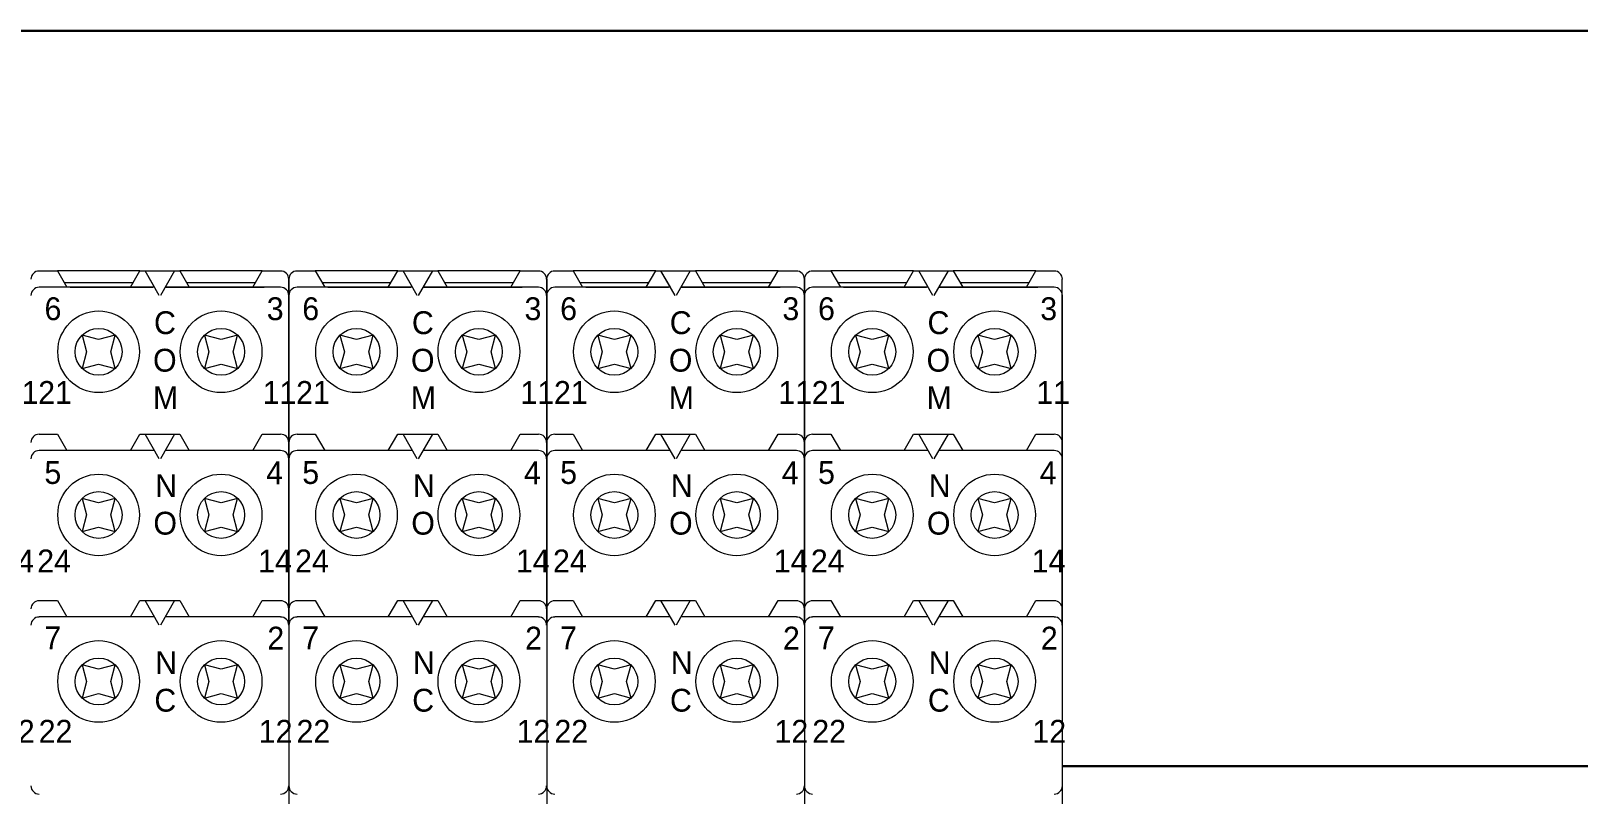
# Model space of a CAD drawing. Header units: millimetres. Extents: x -6000 to 26000, y -6000 to 26000.
# Drawn here: x 117.67 to 130.86, y -4381.99 to -4375.49 of the extents above; entities that cross this region are included whole.
import ezdxf

# ---------------------------------------------------------------- set-up
doc = ezdxf.new("R2010")
doc.units = ezdxf.units.MM
doc.header["$MEASUREMENT"] = 0
for name, color, linetype, lineweight in [('Чертеж и Рисунок_Ном._пера__1', 7, 'Continuous', 15), ('Чертеж и Рисунок_Ном._пера__21', 7, 'Continuous', 30), ('Чертеж и Рисунок_Ном._пера__7', 7, 'Continuous', 15)]:
    doc.layers.add(name, color=color, linetype=linetype, lineweight=lineweight)
doc.styles.add('СГЕНЕРИР_СТИЛЬ_2', font='')
doc.styles.get('СГЕНЕРИР_СТИЛЬ_2').set_extended_font_data('Arial')

msp = doc.modelspace()

# ---------------------------------------------------------------- linework, layer by layer
at = {"layer": 'Чертеж и Рисунок_Ном._пера__21', "color": 7, "linetype": 'Continuous', "lineweight": 30}
for p, q in [((155.339, -4375.489), (84.398, -4375.489)), ((126.462, -4381.757), (154.644, -4381.757))]:
    msp.add_line(p, q, dxfattribs=at)
at = {"layer": 'Чертеж и Рисунок_Ном._пера__7', "color": 7, "linetype": 'Continuous', "lineweight": 15}
for p, q in [((117.741, -4377.535), (117.897, -4377.535)), ((118.6, -4377.535), (117.897, -4377.535)), ((117.897, -4377.535), (117.977, -4377.674)), ((118.52, -4377.674), (118.6, -4377.535)), ((118.6, -4377.535), (118.645, -4377.535)), ((118.623, -4377.535), (118.917, -4377.535)), ((118.725, -4377.674), (118.645, -4377.535)), ((118.765, -4377.744), (118.645, -4377.535)), ((118.645, -4377.535), (118.895, -4377.535)), ((118.895, -4377.535), (118.775, -4377.744)), ((118.895, -4377.535), (118.94, -4377.535)), ((119.643, -4377.535), (118.94, -4377.535)), ((118.94, -4377.535), (119.02, -4377.674)), ((119.563, -4377.674), (119.643, -4377.535)), ((119.643, -4377.535), (119.799, -4377.535)), ((119.939, -4377.535), (120.095, -4377.535)), ((120.798, -4377.535), (120.095, -4377.535)), ((120.095, -4377.535), (120.175, -4377.674)), ((120.717, -4377.674), (120.798, -4377.535)), ((120.798, -4377.535), (120.843, -4377.535)), ((120.821, -4377.535), (121.115, -4377.535)), ((120.923, -4377.674), (120.843, -4377.535)), ((120.963, -4377.744), (120.843, -4377.535)), ((120.843, -4377.535), (121.093, -4377.535)), ((121.093, -4377.535), (120.973, -4377.744)), ((121.093, -4377.535), (121.138, -4377.535)), ((121.841, -4377.535), (121.138, -4377.535)), ((121.138, -4377.535), (121.218, -4377.674)), ((121.761, -4377.674), (121.841, -4377.535)), ((121.841, -4377.535), (121.997, -4377.535)), ((122.136, -4377.535), (122.292, -4377.535)), ((122.996, -4377.535), (122.292, -4377.535)), ((122.292, -4377.535), (122.373, -4377.674)), ((122.915, -4377.674), (122.996, -4377.535)), ((122.996, -4377.535), (123.04, -4377.535)), ((123.018, -4377.535), (123.313, -4377.535)), ((123.121, -4377.674), (123.04, -4377.535)), ((123.161, -4377.744), (123.04, -4377.535)), ((123.04, -4377.535), (123.291, -4377.535)), ((123.291, -4377.535), (123.17, -4377.744)), ((123.291, -4377.535), (123.336, -4377.535)), ((124.039, -4377.535), (123.336, -4377.535)), ((123.336, -4377.535), (123.416, -4377.674)), ((123.958, -4377.674), (124.039, -4377.535)), ((124.039, -4377.535), (124.195, -4377.535)), ((124.334, -4377.535), (124.49, -4377.535)), ((125.193, -4377.535), (124.49, -4377.535)), ((124.49, -4377.535), (124.571, -4377.674)), ((125.113, -4377.674), (125.193, -4377.535)), ((125.193, -4377.535), (125.238, -4377.535)), ((125.216, -4377.535), (125.511, -4377.535)), ((125.319, -4377.674), (125.238, -4377.535)), ((125.359, -4377.744), (125.238, -4377.535)), ((125.238, -4377.535), (125.489, -4377.535)), ((125.489, -4377.535), (125.368, -4377.744)), ((125.489, -4377.535), (125.533, -4377.535)), ((126.237, -4377.535), (125.533, -4377.535)), ((125.533, -4377.535), (125.614, -4377.674)), ((126.156, -4377.674), (126.237, -4377.535)), ((126.237, -4377.535), (126.393, -4377.535)), ((118.725, -4377.674), (117.741, -4377.674)), ((117.953, -4377.633), (118.544, -4377.633)), ((118.005, -4377.674), (118.71, -4377.674)), ((118.815, -4377.674), (119.66, -4377.674)), ((119.799, -4377.674), (118.815, -4377.674)), ((118.83, -4377.674), (119.66, -4377.674)), ((118.996, -4377.633), (119.587, -4377.633)), ((119.869, -4377.744), (119.869, -4377.605)), ((119.869, -4377.605), (119.869, -4377.744)), ((120.923, -4377.674), (119.939, -4377.674)), ((120.151, -4377.633), (120.742, -4377.633)), ((120.203, -4377.674), (120.908, -4377.674)), ((121.013, -4377.674), (121.858, -4377.674)), ((121.997, -4377.674), (121.013, -4377.674)), ((121.028, -4377.674), (121.858, -4377.674)), ((121.194, -4377.633), (121.785, -4377.633)), ((122.067, -4377.744), (122.067, -4377.605)), ((122.067, -4377.605), (122.067, -4377.744)), ((123.121, -4377.674), (122.136, -4377.674)), ((122.349, -4377.633), (122.939, -4377.633)), ((122.401, -4377.674), (123.106, -4377.674)), ((123.211, -4377.674), (124.056, -4377.674)), ((124.195, -4377.674), (123.211, -4377.674)), ((123.226, -4377.674), (124.056, -4377.674)), ((123.392, -4377.633), (123.983, -4377.633)), ((124.265, -4377.744), (124.265, -4377.605)), ((124.265, -4377.605), (124.265, -4377.744)), ((125.319, -4377.674), (124.334, -4377.674)), ((124.546, -4377.633), (125.137, -4377.633)), ((124.598, -4377.674), (125.303, -4377.674)), ((125.408, -4377.674), (126.254, -4377.674)), ((126.393, -4377.674), (125.408, -4377.674)), ((125.423, -4377.674), (126.254, -4377.674)), ((125.59, -4377.633), (126.18, -4377.633)), ((126.462, -4377.744), (126.462, -4377.605)), ((119.869, -4377.744), (119.869, -4383.829)), ((119.869, -4378.996), (119.869, -4377.744)), ((119.869, -4377.744), (119.869, -4383.829)), ((119.869, -4377.744), (119.869, -4378.996)), ((122.067, -4377.744), (122.067, -4383.829)), ((122.067, -4378.996), (122.067, -4377.744)), ((122.067, -4377.744), (122.067, -4383.829)), ((122.067, -4377.744), (122.067, -4378.996)), ((124.265, -4377.744), (124.265, -4383.829)), ((124.265, -4378.996), (124.265, -4377.744)), ((124.265, -4377.744), (124.265, -4383.829)), ((124.265, -4377.744), (124.265, -4378.996)), ((126.462, -4377.744), (126.462, -4383.829)), ((126.462, -4378.996), (126.462, -4377.744)), ((118.107, -4378.082), (118.145, -4378.224)), ((118.248, -4378.12), (118.107, -4378.082)), ((118.39, -4378.082), (118.248, -4378.12)), ((118.352, -4378.224), (118.39, -4378.082)), ((119.292, -4378.12), (119.15, -4378.082)), ((119.15, -4378.082), (119.188, -4378.224)), ((119.433, -4378.082), (119.292, -4378.12)), ((119.395, -4378.224), (119.433, -4378.082)), ((120.305, -4378.082), (120.343, -4378.224)), ((120.446, -4378.12), (120.305, -4378.082)), ((120.588, -4378.082), (120.446, -4378.12)), ((120.55, -4378.224), (120.588, -4378.082)), ((121.489, -4378.12), (121.348, -4378.082)), ((121.348, -4378.082), (121.386, -4378.224)), ((121.631, -4378.082), (121.489, -4378.12)), ((121.593, -4378.224), (121.631, -4378.082)), ((122.502, -4378.082), (122.54, -4378.224)), ((122.644, -4378.12), (122.502, -4378.082)), ((122.786, -4378.082), (122.644, -4378.12)), ((122.748, -4378.224), (122.786, -4378.082)), ((123.687, -4378.12), (123.546, -4378.082)), ((123.546, -4378.082), (123.584, -4378.224)), ((123.829, -4378.082), (123.687, -4378.12)), ((123.791, -4378.224), (123.829, -4378.082)), ((124.7, -4378.082), (124.738, -4378.224)), ((124.842, -4378.12), (124.7, -4378.082)), ((124.983, -4378.082), (124.842, -4378.12)), ((124.945, -4378.224), (124.983, -4378.082)), ((125.885, -4378.12), (125.743, -4378.082)), ((125.743, -4378.082), (125.781, -4378.224)), ((126.027, -4378.082), (125.885, -4378.12)), ((125.989, -4378.224), (126.027, -4378.082)), ((118.145, -4378.224), (118.107, -4378.366)), ((118.39, -4378.366), (118.352, -4378.224)), ((119.188, -4378.224), (119.15, -4378.366)), ((119.433, -4378.366), (119.395, -4378.224)), ((120.343, -4378.224), (120.305, -4378.366)), ((120.588, -4378.366), (120.55, -4378.224)), ((121.386, -4378.224), (121.348, -4378.366)), ((121.631, -4378.366), (121.593, -4378.224)), ((122.54, -4378.224), (122.502, -4378.366)), ((122.786, -4378.366), (122.748, -4378.224)), ((123.584, -4378.224), (123.546, -4378.366)), ((123.829, -4378.366), (123.791, -4378.224)), ((124.738, -4378.224), (124.7, -4378.366)), ((124.983, -4378.366), (124.945, -4378.224)), ((125.781, -4378.224), (125.743, -4378.366)), ((126.027, -4378.366), (125.989, -4378.224)), ((118.107, -4378.366), (118.248, -4378.328)), ((118.248, -4378.328), (118.39, -4378.366)), ((119.15, -4378.366), (119.292, -4378.328)), ((119.292, -4378.328), (119.433, -4378.366)), ((120.305, -4378.366), (120.446, -4378.328)), ((120.446, -4378.328), (120.588, -4378.366)), ((121.348, -4378.366), (121.489, -4378.328)), ((121.489, -4378.328), (121.631, -4378.366)), ((122.502, -4378.366), (122.644, -4378.328)), ((122.644, -4378.328), (122.786, -4378.366)), ((123.546, -4378.366), (123.687, -4378.328)), ((123.687, -4378.328), (123.829, -4378.366)), ((124.7, -4378.366), (124.842, -4378.328)), ((124.842, -4378.328), (124.983, -4378.366)), ((125.743, -4378.366), (125.885, -4378.328)), ((125.885, -4378.328), (126.027, -4378.366)), ((117.741, -4378.926), (117.897, -4378.926)), ((117.897, -4378.926), (117.977, -4379.065)), ((118.52, -4379.065), (118.6, -4378.926)), ((118.6, -4378.926), (118.645, -4378.926)), ((118.765, -4379.135), (118.645, -4378.926)), ((118.645, -4378.926), (118.895, -4378.926)), ((118.895, -4378.926), (118.775, -4379.135)), ((118.895, -4378.926), (118.94, -4378.926)), ((118.94, -4378.926), (119.02, -4379.065)), ((119.563, -4379.065), (119.643, -4378.926)), ((119.643, -4378.926), (119.799, -4378.926)), ((119.869, -4379.135), (119.869, -4378.996)), ((119.869, -4378.996), (119.869, -4379.135)), ((119.939, -4378.926), (120.095, -4378.926)), ((120.095, -4378.926), (120.175, -4379.065)), ((120.717, -4379.065), (120.798, -4378.926)), ((120.798, -4378.926), (120.843, -4378.926)), ((120.963, -4379.135), (120.843, -4378.926)), ((120.843, -4378.926), (121.093, -4378.926)), ((121.093, -4378.926), (120.973, -4379.135)), ((121.093, -4378.926), (121.138, -4378.926)), ((121.138, -4378.926), (121.218, -4379.065)), ((121.761, -4379.065), (121.841, -4378.926)), ((121.841, -4378.926), (121.997, -4378.926)), ((122.067, -4379.135), (122.067, -4378.996)), ((122.067, -4378.996), (122.067, -4379.135)), ((122.136, -4378.926), (122.292, -4378.926)), ((122.292, -4378.926), (122.373, -4379.065)), ((122.915, -4379.065), (122.996, -4378.926)), ((122.996, -4378.926), (123.04, -4378.926)), ((123.161, -4379.135), (123.04, -4378.926)), ((123.04, -4378.926), (123.291, -4378.926)), ((123.291, -4378.926), (123.17, -4379.135)), ((123.291, -4378.926), (123.336, -4378.926)), ((123.336, -4378.926), (123.416, -4379.065)), ((123.958, -4379.065), (124.039, -4378.926)), ((124.039, -4378.926), (124.195, -4378.926)), ((124.265, -4379.135), (124.265, -4378.996)), ((124.265, -4378.996), (124.265, -4379.135)), ((124.334, -4378.926), (124.49, -4378.926)), ((124.49, -4378.926), (124.571, -4379.065)), ((125.113, -4379.065), (125.193, -4378.926)), ((125.193, -4378.926), (125.238, -4378.926)), ((125.359, -4379.135), (125.238, -4378.926)), ((125.238, -4378.926), (125.489, -4378.926)), ((125.489, -4378.926), (125.368, -4379.135)), ((125.489, -4378.926), (125.533, -4378.926)), ((125.533, -4378.926), (125.614, -4379.065)), ((126.156, -4379.065), (126.237, -4378.926)), ((126.237, -4378.926), (126.393, -4378.926)), ((126.462, -4379.135), (126.462, -4378.996)), ((118.725, -4379.065), (117.741, -4379.065)), ((119.799, -4379.065), (118.815, -4379.065)), ((119.869, -4380.415), (119.869, -4379.135)), ((119.869, -4379.135), (119.869, -4380.415)), ((120.923, -4379.065), (119.939, -4379.065)), ((121.997, -4379.065), (121.013, -4379.065)), ((122.067, -4380.415), (122.067, -4379.135)), ((122.067, -4379.135), (122.067, -4380.415)), ((123.121, -4379.065), (122.136, -4379.065)), ((124.195, -4379.065), (123.211, -4379.065)), ((124.265, -4380.415), (124.265, -4379.135)), ((124.265, -4379.135), (124.265, -4380.415)), ((125.319, -4379.065), (124.334, -4379.065)), ((126.393, -4379.065), (125.408, -4379.065)), ((126.462, -4380.415), (126.462, -4379.135)), ((118.107, -4379.473), (118.145, -4379.615)), ((118.248, -4379.511), (118.107, -4379.473)), ((118.39, -4379.473), (118.248, -4379.511)), ((118.352, -4379.615), (118.39, -4379.473)), ((119.15, -4379.473), (119.188, -4379.615)), ((119.292, -4379.511), (119.15, -4379.473)), ((119.433, -4379.473), (119.292, -4379.511)), ((119.395, -4379.615), (119.433, -4379.473)), ((120.305, -4379.473), (120.343, -4379.615)), ((120.446, -4379.511), (120.305, -4379.473)), ((120.588, -4379.473), (120.446, -4379.511)), ((120.55, -4379.615), (120.588, -4379.473)), ((121.348, -4379.473), (121.386, -4379.615)), ((121.489, -4379.511), (121.348, -4379.473)), ((121.631, -4379.473), (121.489, -4379.511)), ((121.593, -4379.615), (121.631, -4379.473)), ((122.502, -4379.473), (122.54, -4379.615)), ((122.644, -4379.511), (122.502, -4379.473)), ((122.786, -4379.473), (122.644, -4379.511)), ((122.748, -4379.615), (122.786, -4379.473)), ((123.546, -4379.473), (123.584, -4379.615)), ((123.687, -4379.511), (123.546, -4379.473)), ((123.829, -4379.473), (123.687, -4379.511)), ((123.791, -4379.615), (123.829, -4379.473)), ((124.7, -4379.473), (124.738, -4379.615)), ((124.842, -4379.511), (124.7, -4379.473)), ((124.983, -4379.473), (124.842, -4379.511)), ((124.945, -4379.615), (124.983, -4379.473)), ((125.743, -4379.473), (125.781, -4379.615)), ((125.885, -4379.511), (125.743, -4379.473)), ((126.027, -4379.473), (125.885, -4379.511)), ((125.989, -4379.615), (126.027, -4379.473)), ((118.145, -4379.615), (118.107, -4379.757)), ((118.39, -4379.757), (118.352, -4379.615)), ((119.188, -4379.615), (119.15, -4379.757)), ((119.433, -4379.757), (119.395, -4379.615)), ((120.343, -4379.615), (120.305, -4379.757)), ((120.588, -4379.757), (120.55, -4379.615)), ((121.386, -4379.615), (121.348, -4379.757)), ((121.631, -4379.757), (121.593, -4379.615)), ((122.54, -4379.615), (122.502, -4379.757)), ((122.786, -4379.757), (122.748, -4379.615)), ((123.584, -4379.615), (123.546, -4379.757)), ((123.829, -4379.757), (123.791, -4379.615)), ((124.738, -4379.615), (124.7, -4379.757)), ((124.983, -4379.757), (124.945, -4379.615)), ((125.781, -4379.615), (125.743, -4379.757)), ((126.027, -4379.757), (125.989, -4379.615)), ((118.107, -4379.757), (118.248, -4379.719)), ((118.248, -4379.719), (118.39, -4379.757)), ((119.15, -4379.757), (119.292, -4379.719)), ((119.292, -4379.719), (119.433, -4379.757)), ((120.305, -4379.757), (120.446, -4379.719)), ((120.446, -4379.719), (120.588, -4379.757)), ((121.348, -4379.757), (121.489, -4379.719)), ((121.489, -4379.719), (121.631, -4379.757)), ((122.502, -4379.757), (122.644, -4379.719)), ((122.644, -4379.719), (122.786, -4379.757)), ((123.546, -4379.757), (123.687, -4379.719)), ((123.687, -4379.719), (123.829, -4379.757)), ((124.7, -4379.757), (124.842, -4379.719)), ((124.842, -4379.719), (124.983, -4379.757)), ((125.743, -4379.757), (125.885, -4379.719)), ((125.885, -4379.719), (126.027, -4379.757)), ((117.741, -4380.345), (117.897, -4380.345)), ((117.897, -4380.345), (117.977, -4380.484)), ((118.52, -4380.484), (118.6, -4380.345)), ((118.6, -4380.345), (118.645, -4380.345)), ((118.765, -4380.554), (118.645, -4380.345)), ((118.645, -4380.345), (118.895, -4380.345)), ((118.895, -4380.345), (118.775, -4380.554)), ((118.895, -4380.345), (118.94, -4380.345)), ((118.94, -4380.345), (119.02, -4380.484)), ((119.563, -4380.484), (119.643, -4380.345)), ((119.643, -4380.345), (119.799, -4380.345)), ((119.939, -4380.345), (120.095, -4380.345)), ((120.095, -4380.345), (120.175, -4380.484)), ((120.717, -4380.484), (120.798, -4380.345)), ((120.798, -4380.345), (120.843, -4380.345)), ((120.963, -4380.554), (120.843, -4380.345)), ((120.843, -4380.345), (121.093, -4380.345)), ((121.093, -4380.345), (120.973, -4380.554)), ((121.093, -4380.345), (121.138, -4380.345)), ((121.138, -4380.345), (121.218, -4380.484)), ((121.761, -4380.484), (121.841, -4380.345)), ((121.841, -4380.345), (121.997, -4380.345)), ((122.136, -4380.345), (122.292, -4380.345)), ((122.292, -4380.345), (122.373, -4380.484)), ((122.915, -4380.484), (122.996, -4380.345)), ((122.996, -4380.345), (123.04, -4380.345)), ((123.161, -4380.554), (123.04, -4380.345)), ((123.04, -4380.345), (123.291, -4380.345)), ((123.291, -4380.345), (123.17, -4380.554)), ((123.291, -4380.345), (123.336, -4380.345)), ((123.336, -4380.345), (123.416, -4380.484)), ((123.958, -4380.484), (124.039, -4380.345)), ((124.039, -4380.345), (124.195, -4380.345)), ((124.334, -4380.345), (124.49, -4380.345)), ((124.49, -4380.345), (124.571, -4380.484)), ((125.113, -4380.484), (125.193, -4380.345)), ((125.193, -4380.345), (125.238, -4380.345)), ((125.359, -4380.554), (125.238, -4380.345)), ((125.238, -4380.345), (125.489, -4380.345)), ((125.489, -4380.345), (125.368, -4380.554)), ((125.489, -4380.345), (125.533, -4380.345)), ((125.533, -4380.345), (125.614, -4380.484)), ((126.156, -4380.484), (126.237, -4380.345)), ((126.237, -4380.345), (126.393, -4380.345)), ((119.869, -4380.554), (119.869, -4380.415)), ((119.869, -4380.415), (119.869, -4380.554)), ((122.067, -4380.554), (122.067, -4380.415)), ((122.067, -4380.415), (122.067, -4380.554)), ((124.265, -4380.554), (124.265, -4380.415)), ((124.265, -4380.415), (124.265, -4380.554)), ((126.462, -4380.554), (126.462, -4380.415)), ((118.725, -4380.484), (117.741, -4380.484)), ((119.799, -4380.484), (118.815, -4380.484)), ((120.923, -4380.484), (119.939, -4380.484)), ((121.997, -4380.484), (121.013, -4380.484)), ((123.121, -4380.484), (122.136, -4380.484)), ((124.195, -4380.484), (123.211, -4380.484)), ((125.319, -4380.484), (124.334, -4380.484)), ((126.393, -4380.484), (125.408, -4380.484)), ((118.107, -4380.892), (118.145, -4381.034)), ((118.248, -4380.93), (118.107, -4380.892)), ((118.39, -4380.892), (118.248, -4380.93)), ((118.352, -4381.034), (118.39, -4380.892)), ((119.292, -4380.93), (119.15, -4380.892)), ((119.15, -4380.892), (119.188, -4381.034)), ((119.433, -4380.892), (119.292, -4380.93)), ((119.395, -4381.034), (119.433, -4380.892)), ((120.305, -4380.892), (120.343, -4381.034)), ((120.446, -4380.93), (120.305, -4380.892)), ((120.588, -4380.892), (120.446, -4380.93)), ((120.55, -4381.034), (120.588, -4380.892)), ((121.489, -4380.93), (121.348, -4380.892)), ((121.348, -4380.892), (121.386, -4381.034)), ((121.631, -4380.892), (121.489, -4380.93)), ((121.593, -4381.034), (121.631, -4380.892)), ((122.502, -4380.892), (122.54, -4381.034)), ((122.644, -4380.93), (122.502, -4380.892)), ((122.786, -4380.892), (122.644, -4380.93)), ((122.748, -4381.034), (122.786, -4380.892)), ((123.687, -4380.93), (123.546, -4380.892)), ((123.546, -4380.892), (123.584, -4381.034)), ((123.829, -4380.892), (123.687, -4380.93)), ((123.791, -4381.034), (123.829, -4380.892)), ((124.7, -4380.892), (124.738, -4381.034)), ((124.842, -4380.93), (124.7, -4380.892)), ((124.983, -4380.892), (124.842, -4380.93)), ((124.945, -4381.034), (124.983, -4380.892)), ((125.885, -4380.93), (125.743, -4380.892)), ((125.743, -4380.892), (125.781, -4381.034)), ((126.027, -4380.892), (125.885, -4380.93)), ((125.989, -4381.034), (126.027, -4380.892)), ((118.145, -4381.034), (118.107, -4381.175)), ((118.107, -4381.175), (118.248, -4381.137)), ((118.248, -4381.137), (118.39, -4381.175)), ((118.39, -4381.175), (118.352, -4381.034)), ((119.188, -4381.034), (119.15, -4381.175)), ((119.15, -4381.175), (119.292, -4381.137)), ((119.292, -4381.137), (119.433, -4381.175)), ((119.433, -4381.175), (119.395, -4381.034)), ((120.343, -4381.034), (120.305, -4381.175)), ((120.305, -4381.175), (120.446, -4381.137)), ((120.446, -4381.137), (120.588, -4381.175)), ((120.588, -4381.175), (120.55, -4381.034)), ((121.386, -4381.034), (121.348, -4381.175)), ((121.348, -4381.175), (121.489, -4381.137)), ((121.489, -4381.137), (121.631, -4381.175)), ((121.631, -4381.175), (121.593, -4381.034)), ((122.54, -4381.034), (122.502, -4381.175)), ((122.502, -4381.175), (122.644, -4381.137)), ((122.644, -4381.137), (122.786, -4381.175)), ((122.786, -4381.175), (122.748, -4381.034)), ((123.584, -4381.034), (123.546, -4381.175)), ((123.546, -4381.175), (123.687, -4381.137)), ((123.687, -4381.137), (123.829, -4381.175)), ((123.829, -4381.175), (123.791, -4381.034)), ((124.738, -4381.034), (124.7, -4381.175)), ((124.7, -4381.175), (124.842, -4381.137)), ((124.842, -4381.137), (124.983, -4381.175)), ((124.983, -4381.175), (124.945, -4381.034)), ((125.781, -4381.034), (125.743, -4381.175)), ((125.743, -4381.175), (125.885, -4381.137)), ((125.885, -4381.137), (126.027, -4381.175)), ((126.027, -4381.175), (125.989, -4381.034))]:
    msp.add_line(p, q, dxfattribs=at)
for centre, radius in [((118.248, -4378.224), 0.348), ((119.292, -4378.224), 0.348), ((120.446, -4378.224), 0.348), ((121.489, -4378.224), 0.348), ((122.644, -4378.224), 0.348), ((123.687, -4378.224), 0.348), ((124.842, -4378.224), 0.348), ((125.885, -4378.224), 0.348), ((118.248, -4378.224), 0.2), ((119.292, -4378.224), 0.2), ((120.446, -4378.224), 0.2), ((121.489, -4378.224), 0.2), ((122.644, -4378.224), 0.2), ((123.687, -4378.224), 0.2), ((124.842, -4378.224), 0.2), ((125.885, -4378.224), 0.2), ((118.248, -4379.615), 0.348), ((119.292, -4379.615), 0.348), ((120.446, -4379.615), 0.348), ((121.489, -4379.615), 0.348), ((122.644, -4379.615), 0.348), ((123.687, -4379.615), 0.348), ((124.842, -4379.615), 0.348), ((125.885, -4379.615), 0.348), ((118.248, -4379.615), 0.2), ((119.292, -4379.615), 0.2), ((120.446, -4379.615), 0.2), ((121.489, -4379.615), 0.2), ((122.644, -4379.615), 0.2), ((123.687, -4379.615), 0.2), ((124.842, -4379.615), 0.2), ((125.885, -4379.615), 0.2), ((118.248, -4381.034), 0.348), ((119.292, -4381.034), 0.348), ((120.446, -4381.034), 0.348), ((121.489, -4381.034), 0.348), ((122.644, -4381.034), 0.348), ((123.687, -4381.034), 0.348), ((124.842, -4381.034), 0.348), ((125.885, -4381.034), 0.348), ((118.248, -4381.034), 0.2), ((119.292, -4381.034), 0.2), ((120.446, -4381.034), 0.2), ((121.489, -4381.034), 0.2), ((122.644, -4381.034), 0.2), ((123.687, -4381.034), 0.2), ((124.842, -4381.034), 0.2), ((125.885, -4381.034), 0.2)]:
    msp.add_circle(centre, radius, dxfattribs=at)
for centre, start, end in [((117.741, -4377.605), 90, 180), ((119.799, -4377.605), 0, 90), ((119.939, -4377.605), 90, 180), ((121.997, -4377.605), 0, 90), ((122.136, -4377.605), 90, 180), ((124.195, -4377.605), 0, 90), ((124.334, -4377.605), 90, 180), ((126.393, -4377.605), 0, 90), ((117.741, -4377.744), 90, 180), ((119.799, -4377.744), 0, 90), ((119.939, -4377.744), 90, 180), ((121.997, -4377.744), 0, 90), ((122.136, -4377.744), 90, 180), ((124.195, -4377.744), 0, 90), ((124.334, -4377.744), 90, 180), ((126.393, -4377.744), 0, 90), ((117.741, -4378.996), 90, 180), ((119.799, -4378.996), 0, 90), ((119.939, -4378.996), 90, 180), ((121.997, -4378.996), 0, 90), ((122.136, -4378.996), 90, 180), ((124.195, -4378.996), 0, 90), ((124.334, -4378.996), 90, 180), ((126.393, -4378.996), 0, 90), ((117.741, -4379.135), 90, 180), ((119.799, -4379.135), 0, 90), ((119.939, -4379.135), 90, 180), ((121.997, -4379.135), 0, 90), ((122.136, -4379.135), 90, 180), ((124.195, -4379.135), 0, 90), ((124.334, -4379.135), 90, 180), ((126.393, -4379.135), 0, 90), ((117.741, -4380.415), 90, 180), ((119.799, -4380.415), 0, 90), ((119.939, -4380.415), 90, 180), ((121.997, -4380.415), 0, 90), ((122.136, -4380.415), 90, 180), ((124.195, -4380.415), 0, 90), ((124.334, -4380.415), 90, 180), ((126.393, -4380.415), 0, 90), ((117.741, -4380.554), 90, 180), ((119.799, -4380.554), 0, 90), ((119.939, -4380.554), 90, 180), ((121.997, -4380.554), 0, 90), ((122.136, -4380.554), 90, 180), ((124.195, -4380.554), 0, 90), ((124.334, -4380.554), 90, 180), ((126.393, -4380.554), 0, 90), ((117.741, -4381.924), 180, 270), ((119.799, -4381.924), 270, 0), ((119.939, -4381.924), 180, 270), ((121.997, -4381.924), 270, 0), ((122.136, -4381.924), 180, 270), ((124.195, -4381.924), 270, 0), ((124.334, -4381.924), 180, 270), ((126.393, -4381.924), 270, 0)]:
    msp.add_arc(centre, 0.0695, start, end, dxfattribs=at)

# ---------------------------------------------------------------- texts
at = {"layer": 'Чертеж и Рисунок_Ном._пера__1', "color": 7, "linetype": 'Continuous', "lineweight": 15, "char_height": 0.19474, "attachment_point": 7, "style": 'СГЕНЕРИР_СТИЛЬ_2'}
for s, insert in [('\\A1;{\\W0.950000x;\\pql;\\fArial|b0|i0|c204|p38;6}', (117.787, -4377.957)), ('\\A1;{\\W0.950000x;\\pql;\\fArial|b0|i0|c204|p38;3}', (119.681, -4377.957)), ('\\A1;{\\W0.950000x;\\pql;\\fArial|b0|i0|c204|p38;6}', (119.984, -4377.957)), ('\\A1;{\\W0.950000x;\\pql;\\fArial|b0|i0|c204|p38;3}', (121.878, -4377.957)), ('\\A1;{\\W0.950000x;\\pql;\\fArial|b0|i0|c204|p38;6}', (122.182, -4377.957)), ('\\A1;{\\W0.950000x;\\pql;\\fArial|b0|i0|c204|p38;3}', (124.076, -4377.957)), ('\\A1;{\\W0.950000x;\\pql;\\fArial|b0|i0|c204|p38;6}', (124.38, -4377.957)), ('\\A1;{\\W0.950000x;\\pql;\\fArial|b0|i0|c204|p38;3}', (126.274, -4377.957)), ('\\A1;{\\W0.950000x;\\pql;\\fArial|b0|i0|c204|p38;C}', (118.72, -4378.076)), ('\\A1;{\\W0.950000x;\\pql;\\fArial|b0|i0|c204|p38;C}', (120.918, -4378.076)), ('\\A1;{\\W0.950000x;\\pql;\\fArial|b0|i0|c204|p38;C}', (123.116, -4378.076)), ('\\A1;{\\W0.950000x;\\pql;\\fArial|b0|i0|c204|p38;C}', (125.313, -4378.076)), ('\\A1;{\\W0.950000x;\\pql;\\fArial|b0|i0|c204|p38;O}', (118.712, -4378.396)), ('\\A1;{\\W0.950000x;\\pql;\\fArial|b0|i0|c204|p38;O}', (120.91, -4378.396)), ('\\A1;{\\W0.950000x;\\pql;\\fArial|b0|i0|c204|p38;O}', (123.108, -4378.396)), ('\\A1;{\\W0.950000x;\\pql;\\fArial|b0|i0|c204|p38;O}', (125.305, -4378.396)), ('\\A1;{\\W0.950000x;\\pql;\\fArial|b0|i0|c204|p38;11}', (117.449, -4378.668)), ('\\A1;{\\W0.950000x;\\pql;\\fArial|b0|i0|c204|p38;21}', (117.733, -4378.668)), ('\\A1;{\\W0.950000x;\\pql;\\fArial|b0|i0|c204|p38;11}', (119.646, -4378.668)), ('\\A1;{\\W0.950000x;\\pql;\\fArial|b0|i0|c204|p38;21}', (119.931, -4378.668)), ('\\A1;{\\W0.950000x;\\pql;\\fArial|b0|i0|c204|p38;11}', (121.844, -4378.668)), ('\\A1;{\\W0.950000x;\\pql;\\fArial|b0|i0|c204|p38;21}', (122.129, -4378.668)), ('\\A1;{\\W0.950000x;\\pql;\\fArial|b0|i0|c204|p38;11}', (124.042, -4378.668)), ('\\A1;{\\W0.950000x;\\pql;\\fArial|b0|i0|c204|p38;21}', (124.326, -4378.668)), ('\\A1;{\\W0.950000x;\\pql;\\fArial|b0|i0|c204|p38;11}', (126.24, -4378.668)), ('\\A1;{\\W0.950000x;\\pql;\\fArial|b0|i0|c204|p38;M}', (118.711, -4378.712)), ('\\A1;{\\W0.950000x;\\pql;\\fArial|b0|i0|c204|p38;M}', (120.909, -4378.712)), ('\\A1;{\\W0.950000x;\\pql;\\fArial|b0|i0|c204|p38;M}', (123.107, -4378.712)), ('\\A1;{\\W0.950000x;\\pql;\\fArial|b0|i0|c204|p38;M}', (125.305, -4378.712)), ('\\A1;{\\W0.950000x;\\pql;\\fArial|b0|i0|c204|p38;5}', (117.786, -4379.353)), ('\\A1;{\\W0.950000x;\\pql;\\fArial|b0|i0|c204|p38;4}', (119.676, -4379.353)), ('\\A1;{\\W0.950000x;\\pql;\\fArial|b0|i0|c204|p38;5}', (119.984, -4379.353)), ('\\A1;{\\W0.950000x;\\pql;\\fArial|b0|i0|c204|p38;4}', (121.873, -4379.353)), ('\\A1;{\\W0.950000x;\\pql;\\fArial|b0|i0|c204|p38;5}', (122.182, -4379.353)), ('\\A1;{\\W0.950000x;\\pql;\\fArial|b0|i0|c204|p38;4}', (124.071, -4379.353)), ('\\A1;{\\W0.950000x;\\pql;\\fArial|b0|i0|c204|p38;5}', (124.38, -4379.353)), ('\\A1;{\\W0.950000x;\\pql;\\fArial|b0|i0|c204|p38;4}', (126.269, -4379.353)), ('\\A1;{\\W0.950000x;\\pql;\\fArial|b0|i0|c204|p38;N}', (118.73, -4379.462)), ('\\A1;{\\W0.950000x;\\pql;\\fArial|b0|i0|c204|p38;N}', (120.927, -4379.462)), ('\\A1;{\\W0.950000x;\\pql;\\fArial|b0|i0|c204|p38;N}', (123.125, -4379.462)), ('\\A1;{\\W0.950000x;\\pql;\\fArial|b0|i0|c204|p38;N}', (125.323, -4379.462)), ('\\A1;{\\W0.950000x;\\pql;\\fArial|b0|i0|c204|p38;O}', (118.715, -4379.785)), ('\\A1;{\\W0.950000x;\\pql;\\fArial|b0|i0|c204|p38;O}', (120.913, -4379.785)), ('\\A1;{\\W0.950000x;\\pql;\\fArial|b0|i0|c204|p38;O}', (123.11, -4379.785)), ('\\A1;{\\W0.950000x;\\pql;\\fArial|b0|i0|c204|p38;O}', (125.308, -4379.785)), ('\\A1;{\\W0.950000x;\\pql;\\fArial|b0|i0|c204|p38;14}', (117.41, -4380.104)), ('\\A1;{\\W0.950000x;\\pql;\\fArial|b0|i0|c204|p38;24}', (117.725, -4380.104)), ('\\A1;{\\W0.950000x;\\pql;\\fArial|b0|i0|c204|p38;14}', (119.608, -4380.104)), ('\\A1;{\\W0.950000x;\\pql;\\fArial|b0|i0|c204|p38;24}', (119.923, -4380.104)), ('\\A1;{\\W0.950000x;\\pql;\\fArial|b0|i0|c204|p38;14}', (121.805, -4380.104)), ('\\A1;{\\W0.950000x;\\pql;\\fArial|b0|i0|c204|p38;24}', (122.121, -4380.104)), ('\\A1;{\\W0.950000x;\\pql;\\fArial|b0|i0|c204|p38;14}', (124.003, -4380.104)), ('\\A1;{\\W0.950000x;\\pql;\\fArial|b0|i0|c204|p38;24}', (124.319, -4380.104)), ('\\A1;{\\W0.950000x;\\pql;\\fArial|b0|i0|c204|p38;14}', (126.201, -4380.104)), ('\\A1;{\\W0.950000x;\\pql;\\fArial|b0|i0|c204|p38;7}', (117.785, -4380.76)), ('\\A1;{\\W0.950000x;\\pql;\\fArial|b0|i0|c204|p38;2}', (119.686, -4380.762)), ('\\A1;{\\W0.950000x;\\pql;\\fArial|b0|i0|c204|p38;7}', (119.983, -4380.76)), ('\\A1;{\\W0.950000x;\\pql;\\fArial|b0|i0|c204|p38;2}', (121.883, -4380.762)), ('\\A1;{\\W0.950000x;\\pql;\\fArial|b0|i0|c204|p38;7}', (122.181, -4380.76)), ('\\A1;{\\W0.950000x;\\pql;\\fArial|b0|i0|c204|p38;2}', (124.081, -4380.762)), ('\\A1;{\\W0.950000x;\\pql;\\fArial|b0|i0|c204|p38;7}', (124.379, -4380.76)), ('\\A1;{\\W0.950000x;\\pql;\\fArial|b0|i0|c204|p38;2}', (126.279, -4380.762)), ('\\A1;{\\W0.950000x;\\pql;\\fArial|b0|i0|c204|p38;N}', (118.73, -4380.971)), ('\\A1;{\\W0.950000x;\\pql;\\fArial|b0|i0|c204|p38;N}', (120.927, -4380.971)), ('\\A1;{\\W0.950000x;\\pql;\\fArial|b0|i0|c204|p38;N}', (123.125, -4380.971)), ('\\A1;{\\W0.950000x;\\pql;\\fArial|b0|i0|c204|p38;N}', (125.323, -4380.971)), ('\\A1;{\\W0.950000x;\\pql;\\fArial|b0|i0|c204|p38;C}', (118.723, -4381.294)), ('\\A1;{\\W0.950000x;\\pql;\\fArial|b0|i0|c204|p38;C}', (120.921, -4381.294)), ('\\A1;{\\W0.950000x;\\pql;\\fArial|b0|i0|c204|p38;C}', (123.118, -4381.294)), ('\\A1;{\\W0.950000x;\\pql;\\fArial|b0|i0|c204|p38;C}', (125.316, -4381.294)), ('\\A1;{\\W0.950000x;\\pql;\\fArial|b0|i0|c204|p38;12}', (117.416, -4381.556)), ('\\A1;{\\W0.950000x;\\pql;\\fArial|b0|i0|c204|p38;22}', (117.737, -4381.556)), ('\\A1;{\\W0.950000x;\\pql;\\fArial|b0|i0|c204|p38;12}', (119.613, -4381.556)), ('\\A1;{\\W0.950000x;\\pql;\\fArial|b0|i0|c204|p38;22}', (119.935, -4381.556)), ('\\A1;{\\W0.950000x;\\pql;\\fArial|b0|i0|c204|p38;12}', (121.811, -4381.556)), ('\\A1;{\\W0.950000x;\\pql;\\fArial|b0|i0|c204|p38;22}', (122.133, -4381.556)), ('\\A1;{\\W0.950000x;\\pql;\\fArial|b0|i0|c204|p38;12}', (124.009, -4381.556)), ('\\A1;{\\W0.950000x;\\pql;\\fArial|b0|i0|c204|p38;22}', (124.331, -4381.556)), ('\\A1;{\\W0.950000x;\\pql;\\fArial|b0|i0|c204|p38;12}', (126.207, -4381.556))]:
    msp.add_mtext(s, dxfattribs=dict(at, insert=insert))

doc.saveas('drawing.dxf')
